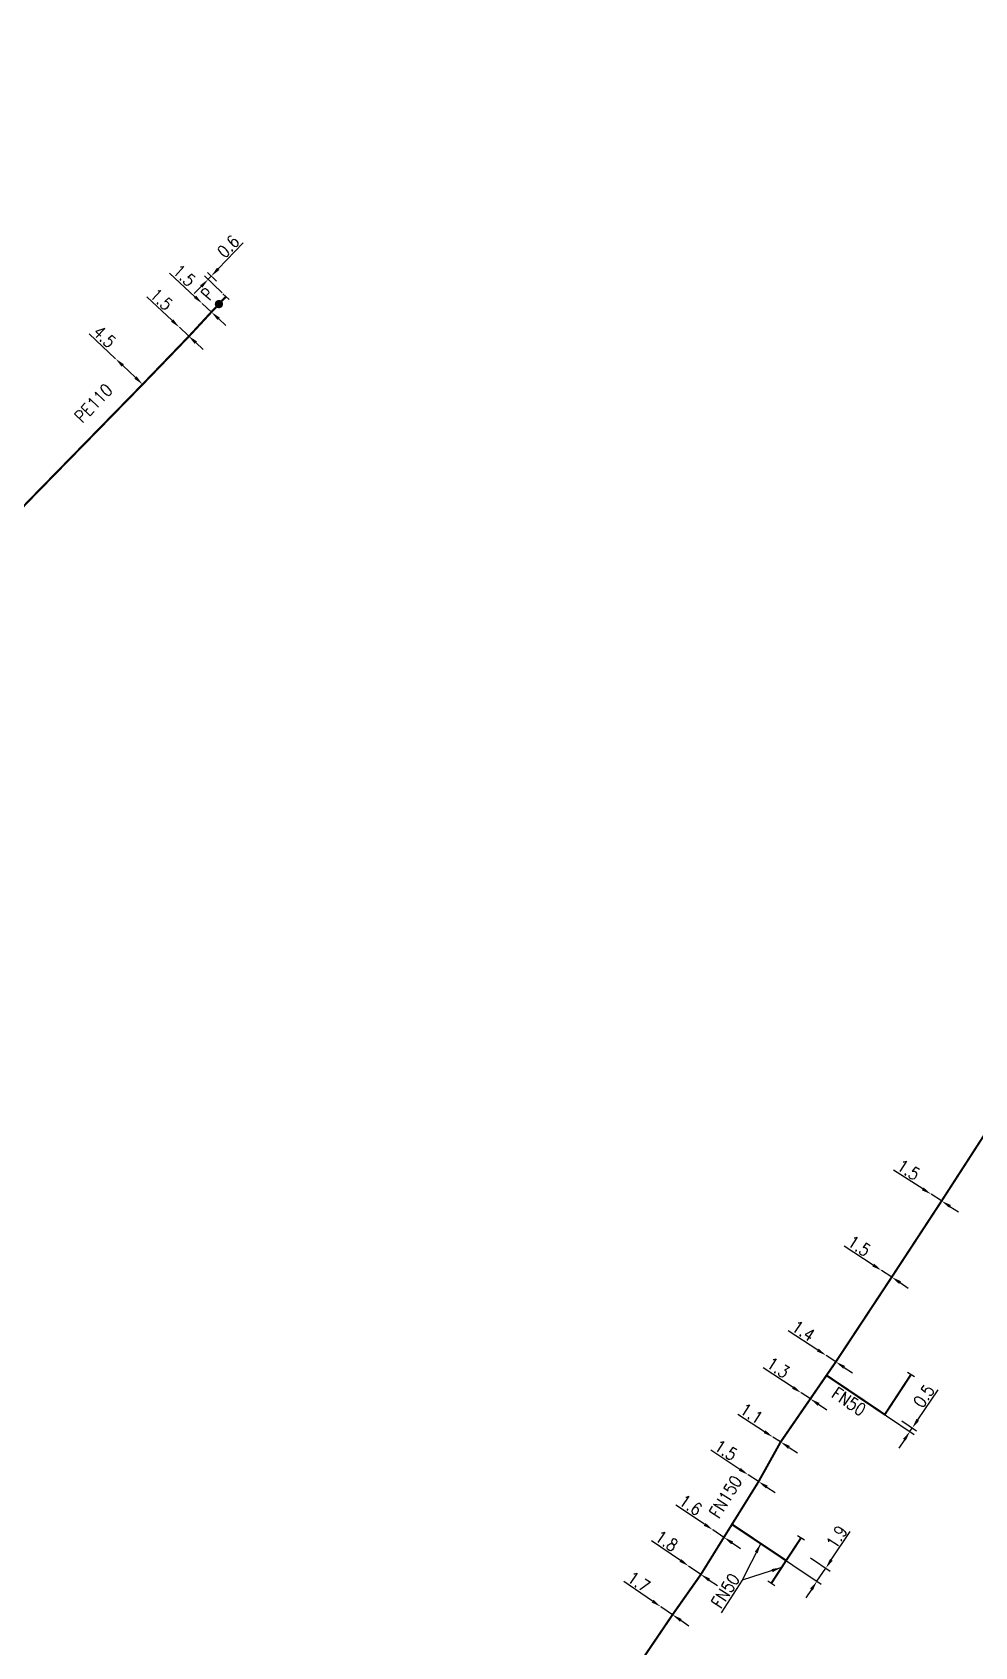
# Model space of a CAD drawing. Header units: millimetres. Extents: x 133989 to 135004, y 130988 to 132014.
# Drawn here: x 134657.5 to 134771.1, y 131445.4 to 131640.1 of the extents above; entities that cross this region are included whole.
import ezdxf
from ezdxf.enums import TextEntityAlignment as Align

# ---------------------------------------------------------------- set-up
doc = ezdxf.new("R2010")
doc.units = ezdxf.units.MM
doc.header["$PDMODE"] = 34
doc.linetypes.add('L_25_FN', pattern=[2000, 1000, 1000])
doc.linetypes.add('L_25_PE', pattern=[2000, 1000, 1000])
doc.layers.get('0').update_dxf_attribs({"linetype": 'CONTINUOUS'})
doc.layers.get('Defpoints').update_dxf_attribs({"linetype": 'CONTINUOUS'})
for name, color, linetype in [('L_150', 1, 'CONTINUOUS'), ('L_300', 7, 'CONTINUOUS'), ('L_340', 7, 'CONTINUOUS')]:
    doc.layers.add(name, color=color, linetype=linetype)
doc.styles.add('G_ROMANS', font='ROMANS.SHX', dxfattribs={"width": 0.75})
doc.styles.get("Standard").update_dxf_attribs({"font": 'romans.shx', "width": 0.85})
doc.dimstyles.get("Standard").update_dxf_attribs({"dimtxt": 1.5, "dimasz": 1.2, "dimexe": 0.625, "dimexo": 0.625, "dimgap": 0.25, "dimtad": 1, "dimdec": 1, "dimzin": 0, "dimdsep": 46, "dimtxsty": 'Standard', "dimcen": -0.5, "dimadec": 0, "dimazin": 0, "dimtfac": 1, "dimtdec": 1, "dimtmove": 0, "dimatfit": 3, "dimfxl": 0, "dimtolj": 1, "dimtzin": 0, "dimarcsym": 0})

# ---------------------------------------------------------------- blocks, each defined once
blk = doc.blocks.new('*D715')
at = {"layer": 'Defpoints', "color": 0, "linetype": 'Continuous', "transparency": 16777216}
for p in [(134765.88, 131499.96), (134765.88, 131499.96), (134767.14, 131499.15)]:
    blk.add_point(p, dxfattribs=at)
at = {"layer": 'L_150', "color": 0, "linetype": 'Continuous', "lineweight": -2, "transparency": 16777216}
for p, q in [((134764.87, 131500.61), (134761.34, 131502.87)), ((134767.14, 131499.15), (134765.88, 131499.96)), ((134768.15, 131498.5), (134769.16, 131497.86))]:
    blk.add_line(p, q, dxfattribs=at)
at = {"layer": 'L_150', "color": 0, "linetype": 'Continuous', "transparency": 16777216}
for points in [[(134764.98, 131500.78), (134764.76, 131500.44), (134765.88, 131499.96)], [(134768.26, 131498.67), (134768.05, 131498.34), (134767.14, 131499.15)]]:
    blk.add_solid(points, dxfattribs=at)
at = {"layer": 'L_150', "color": 0, "linetype": 'Continuous', "transparency": 16777216, "insert": (134763.14, 131502.91), "char_height": 1.5, "attachment_point": 5, "rotation": 327.3303}
blk.add_mtext('\\A1;1.5', dxfattribs=at)
blk = doc.blocks.new('*D716')
at = {"layer": 'Defpoints', "color": 0, "linetype": 'Continuous', "transparency": 16777216}
for p in [(134759.91, 131490.76), (134759.91, 131490.76), (134761.13, 131489.97)]:
    blk.add_point(p, dxfattribs=at)
at = {"layer": 'L_150', "color": 0, "linetype": 'Continuous', "lineweight": -2, "transparency": 16777216}
for p, q in [((134758.91, 131491.42), (134755.4, 131493.71)), ((134761.13, 131489.97), (134759.91, 131490.76)), ((134762.13, 131489.31), (134763.13, 131488.65))]:
    blk.add_line(p, q, dxfattribs=at)
at = {"layer": 'L_150', "color": 0, "linetype": 'Continuous', "transparency": 16777216}
for points in [[(134759.02, 131491.59), (134758.8, 131491.25), (134759.91, 131490.76)], [(134762.24, 131489.48), (134762.02, 131489.14), (134761.13, 131489.97)]]:
    blk.add_solid(points, dxfattribs=at)
at = {"layer": 'L_150', "color": 0, "linetype": 'Continuous', "transparency": 16777216, "insert": (134757.2, 131493.73), "char_height": 1.5, "attachment_point": 5, "rotation": 326.8047}
blk.add_mtext('\\A1;1.5', dxfattribs=at)
blk = doc.blocks.new('*D717')
at = {"layer": 'Defpoints', "color": 0, "linetype": 'Continuous', "transparency": 16777216}
for p in [(134753.22, 131480.52), (134753.22, 131480.52), (134754.39, 131479.75)]:
    blk.add_point(p, dxfattribs=at)
at = {"layer": 'L_150', "color": 0, "linetype": 'Continuous', "lineweight": -2, "transparency": 16777216}
for p, q in [((134752.22, 131481.17), (134748.66, 131483.5)), ((134754.39, 131479.75), (134753.22, 131480.52)), ((134755.4, 131479.09), (134756.4, 131478.44))]:
    blk.add_line(p, q, dxfattribs=at)
at = {"layer": 'L_150', "color": 0, "linetype": 'Continuous', "transparency": 16777216}
for points in [[(134752.33, 131481.34), (134752.11, 131481.01), (134753.22, 131480.52)], [(134755.51, 131479.26), (134755.29, 131478.93), (134754.39, 131479.75)]]:
    blk.add_solid(points, dxfattribs=at)
at = {"layer": 'L_150', "color": 0, "linetype": 'Continuous', "transparency": 16777216, "insert": (134750.48, 131483.5), "char_height": 1.5, "attachment_point": 5, "rotation": 326.8047}
blk.add_mtext('\\A1;1.4', dxfattribs=at)
blk = doc.blocks.new('*D718')
at = {"layer": 'Defpoints', "color": 0, "linetype": 'Continuous', "transparency": 16777216}
for p in [(134743.83, 131466.13), (134743.83, 131466.13), (134745.08, 131465.31)]:
    blk.add_point(p, dxfattribs=at)
at = {"layer": 'L_150', "color": 0, "linetype": 'Continuous', "lineweight": -2, "transparency": 16777216}
for p, q in [((134742.82, 131466.79), (134739.32, 131469.09)), ((134745.08, 131465.31), (134743.83, 131466.13)), ((134743.48, 131465.61), (134743.48, 131465.61)), ((134744.74, 131464.78), (134744.74, 131464.78)), ((134746.08, 131464.65), (134747.09, 131463.99))]:
    blk.add_line(p, q, dxfattribs=at)
at = {"layer": 'L_150', "color": 0, "linetype": 'Continuous', "transparency": 16777216}
for points in [[(134742.93, 131466.96), (134742.71, 131466.62), (134743.83, 131466.13)], [(134746.19, 131464.82), (134745.97, 131464.48), (134745.08, 131465.31)]]:
    blk.add_solid(points, dxfattribs=at)
at = {"layer": 'L_150', "color": 0, "linetype": 'Continuous', "transparency": 16777216, "insert": (134741.12, 131469.1), "char_height": 1.5, "attachment_point": 5, "rotation": 326.7168}
blk.add_mtext('\\A1;1.5', dxfattribs=at)
blk = doc.blocks.new('*D719')
at = {"layer": 'Defpoints', "color": 0, "linetype": 'Continuous', "transparency": 16777216}
for p in [(134746.81, 131470.68), (134746.81, 131470.68), (134747.74, 131470.09)]:
    blk.add_point(p, dxfattribs=at)
at = {"layer": 'L_150', "color": 0, "linetype": 'Continuous', "lineweight": -2, "transparency": 16777216}
for p, q in [((134745.8, 131471.33), (134742.59, 131473.4)), ((134747.74, 131470.09), (134746.81, 131470.68)), ((134748.75, 131469.44), (134749.76, 131468.79))]:
    blk.add_line(p, q, dxfattribs=at)
at = {"layer": 'L_150', "color": 0, "linetype": 'Continuous', "transparency": 16777216}
for points in [[(134745.91, 131471.5), (134745.7, 131471.16), (134746.81, 131470.68)], [(134748.86, 131469.61), (134748.64, 131469.27), (134747.74, 131470.09)]]:
    blk.add_solid(points, dxfattribs=at)
at = {"layer": 'L_150', "color": 0, "linetype": 'Continuous', "transparency": 16777216, "insert": (134744.23, 131473.53), "char_height": 1.5, "attachment_point": 5, "rotation": 327.2839}
blk.add_mtext('\\A1;1.1', dxfattribs=at)
blk = doc.blocks.new('*D720')
at = {"layer": 'Defpoints', "color": 0, "linetype": 'Continuous', "transparency": 16777216}
for p in [(134750.23, 131476.01), (134750.24, 131476.01), (134751.32, 131475.29)]:
    blk.add_point(p, dxfattribs=at)
at = {"layer": 'L_150', "color": 0, "linetype": 'Continuous', "lineweight": -2, "transparency": 16777216}
for p, q in [((134749.23, 131476.67), (134745.63, 131479.05)), ((134751.32, 131475.29), (134750.23, 131476.01)), ((134749.89, 131475.49), (134749.89, 131475.48)), ((134752.32, 131474.63), (134753.32, 131473.96))]:
    blk.add_line(p, q, dxfattribs=at)
at = {"layer": 'L_150', "color": 0, "linetype": 'Continuous', "transparency": 16777216}
for points in [[(134749.34, 131476.84), (134749.12, 131476.5), (134750.23, 131476.01)], [(134752.43, 131474.79), (134752.21, 131474.46), (134751.32, 131475.29)]]:
    blk.add_solid(points, dxfattribs=at)
at = {"layer": 'L_150', "color": 0, "linetype": 'Continuous', "transparency": 16777216, "insert": (134747.43, 131479.06), "char_height": 1.5, "attachment_point": 5, "rotation": 326.4903}
blk.add_mtext('\\A1;1.3', dxfattribs=at)
blk = doc.blocks.new('*D721')
at = {"layer": 'Defpoints', "color": 0, "linetype": 'Continuous', "transparency": 16777216}
for p in [(134753.3, 131478.1), (134761.81, 131472.97), (134763.61, 131471.77)]:
    blk.add_point(p, dxfattribs=at)
at = {"layer": 'L_150', "color": 0, "linetype": 'Continuous', "lineweight": -2, "transparency": 16777216}
for p, q in [((134753.82, 131477.75), (134763.85, 131471)), ((134764.28, 131472.76), (134766.72, 131476.39)), ((134762.33, 131472.62), (134764.12, 131471.42)), ((134763.33, 131471.35), (134763.61, 131471.77)), ((134762.66, 131470.36), (134761.99, 131469.36))]:
    blk.add_line(p, q, dxfattribs=at)
at = {"layer": 'L_150', "color": 0, "linetype": 'Continuous', "transparency": 16777216}
for points in [[(134764.11, 131472.88), (134764.44, 131472.65), (134763.61, 131471.77)], [(134762.49, 131470.47), (134762.82, 131470.25), (134763.33, 131471.35)]]:
    blk.add_solid(points, dxfattribs=at)
at = {"layer": 'L_150', "color": 0, "linetype": 'Continuous', "transparency": 16777216, "insert": (134765, 131475.63), "char_height": 1.5, "attachment_point": 5, "rotation": 56.0595}
blk.add_mtext('\\A1;0.5', dxfattribs=at)
blk = doc.blocks.new('*D722')
at = {"layer": 'Defpoints', "color": 0, "linetype": 'Continuous', "transparency": 16777216}
for p in [(134739.58, 131459.49), (134739.58, 131459.49), (134740.9, 131458.59)]:
    blk.add_point(p, dxfattribs=at)
at = {"layer": 'L_150', "color": 0, "linetype": 'Continuous', "lineweight": -2, "transparency": 16777216}
for p, q in [((134738.58, 131460.16), (134735.1, 131462.49)), ((134739.23, 131458.97), (134739.23, 131458.97)), ((134740.9, 131458.59), (134739.58, 131459.49)), ((134740.55, 131458.08), (134740.55, 131458.08)), ((134741.9, 131457.92), (134742.89, 131457.26))]:
    blk.add_line(p, q, dxfattribs=at)
at = {"layer": 'L_150', "color": 0, "linetype": 'Continuous', "transparency": 16777216}
for points in [[(134738.69, 131460.32), (134738.47, 131459.99), (134739.58, 131459.49)], [(134742.01, 131458.09), (134741.79, 131457.76), (134740.9, 131458.59)]]:
    blk.add_solid(points, dxfattribs=at)
at = {"layer": 'L_150', "color": 0, "linetype": 'Continuous', "transparency": 16777216, "insert": (134736.9, 131462.49), "char_height": 1.5, "attachment_point": 5, "rotation": 326.0817}
blk.add_mtext('\\A1;1.6', dxfattribs=at)
blk = doc.blocks.new('*D723')
at = {"layer": 'Defpoints', "color": 0, "linetype": 'Continuous', "transparency": 16777216}
for p in [(134736.65, 131455.13), (134736.65, 131455.13), (134738.13, 131454.12)]:
    blk.add_point(p, dxfattribs=at)
at = {"layer": 'L_150', "color": 0, "linetype": 'Continuous', "lineweight": -2, "transparency": 16777216}
for p, q in [((134735.65, 131455.81), (134732.19, 131458.17)), ((134738.13, 131454.12), (134736.65, 131455.13)), ((134739.13, 131453.44), (134740.12, 131452.77))]:
    blk.add_line(p, q, dxfattribs=at)
at = {"layer": 'L_150', "color": 0, "linetype": 'Continuous', "transparency": 16777216}
for points in [[(134735.77, 131455.97), (134735.54, 131455.64), (134736.65, 131455.13)], [(134739.24, 131453.61), (134739.01, 131453.28), (134738.13, 131454.12)]]:
    blk.add_solid(points, dxfattribs=at)
at = {"layer": 'L_150', "color": 0, "linetype": 'Continuous', "transparency": 16777216, "insert": (134733.99, 131458.15), "char_height": 1.5, "attachment_point": 5, "rotation": 325.7239}
blk.add_mtext('\\A1;1.8', dxfattribs=at)
blk = doc.blocks.new('*D729')
at = {"layer": 'Defpoints', "color": 0, "linetype": 'Continuous', "transparency": 16777216}
for p in [(134733.3, 131450.22), (134733.3, 131450.22), (134734.71, 131449.26)]:
    blk.add_point(p, dxfattribs=at)
at = {"layer": 'L_150', "color": 0, "linetype": 'Continuous', "lineweight": -2, "transparency": 16777216}
for p, q in [((134732.31, 131450.89), (134728.85, 131453.25)), ((134734.71, 131449.26), (134733.3, 131450.22)), ((134735.7, 131448.59), (134736.69, 131447.91))]:
    blk.add_line(p, q, dxfattribs=at)
at = {"layer": 'L_150', "color": 0, "linetype": 'Continuous', "transparency": 16777216}
for points in [[(134732.42, 131451.06), (134732.2, 131450.73), (134733.3, 131450.22)], [(134735.81, 131448.75), (134735.59, 131448.42), (134734.71, 131449.26)]]:
    blk.add_solid(points, dxfattribs=at)
at = {"layer": 'L_150', "color": 0, "linetype": 'Continuous', "transparency": 16777216, "insert": (134730.64, 131453.23), "char_height": 1.5, "attachment_point": 5, "rotation": 325.7789}
blk.add_mtext('\\A1;1.7', dxfattribs=at)
blk = doc.blocks.new('*D730')
at = {"layer": 'Defpoints', "color": 0, "linetype": 'Continuous', "transparency": 16777216}
for p in [(134741.87, 131460.16), (134750.82, 131456.45), (134753.18, 131454.87)]:
    blk.add_point(p, dxfattribs=at)
at = {"layer": 'L_150', "color": 0, "linetype": 'Continuous', "lineweight": -2, "transparency": 16777216}
for p, q in [((134742.39, 131459.81), (134752.64, 131452.95)), ((134753.85, 131455.87), (134756.14, 131459.3)), ((134751.34, 131456.11), (134753.7, 131454.53)), ((134752.12, 131453.3), (134753.18, 131454.87)), ((134751.45, 131452.3), (134750.79, 131451.3))]:
    blk.add_line(p, q, dxfattribs=at)
at = {"layer": 'L_150', "color": 0, "linetype": 'Continuous', "transparency": 16777216}
for points in [[(134753.68, 131455.98), (134754.01, 131455.76), (134753.18, 131454.87)], [(134751.29, 131452.41), (134751.62, 131452.19), (134752.12, 131453.3)]]:
    blk.add_solid(points, dxfattribs=at)
at = {"layer": 'L_150', "color": 0, "linetype": 'Continuous', "transparency": 16777216, "insert": (134754.5, 131458.64), "char_height": 1.5, "attachment_point": 5, "rotation": 56.1963}
blk.add_mtext('\\A1;1.9', dxfattribs=at)
blk = doc.blocks.new('L_340_07')
at = {"color": 0, "linetype": 'Continuous', "const_width": 0.25, "flags": 128}
blk.add_lwpolyline([(0, 0), (1.25, 0)], dxfattribs=at)
at = {"color": 0, "linetype": 'Continuous', "flags": 128}
blk.add_lwpolyline([(1.25, -0.5), (1.25, 0.5)], dxfattribs=at)
at = {"color": 0, "linetype": 'Continuous', "width": 0.75, "flags": 3}
for tag, p in [('DEF_LEG', (0.72, -3.47)), ('DEF_COUP', (0.72, -5.97)), ('DEF_TYPE', (0.72, -8.47))]:
    blk.add_attdef(tag, text='', height=1.2, dxfattribs=at).set_placement(p, align=Align.MIDDLE)
blk = doc.blocks.new('L_300_12')
at = {"color": 0, "linetype": 'Continuous', "const_width": 0.497, "flags": 128}
blk.add_lwpolyline([(-0.25, 0, 1), (0.25, 0, 1)], format="xyb", close=True, dxfattribs=at)
at = {"color": 0, "linetype": 'Continuous', "style": 'G_ROMANS', "width": 0.75}
blk.add_text('P', height=1.5, dxfattribs=at).set_placement((0, 1.85), align=Align.MIDDLE)
at = {"color": 0, "linetype": 'Continuous', "width": 0.75, "flags": 3}
for tag, p in [('DEF_LEG', (0, -5)), ('DEF_COUP', (0, -7.5)), ('DEF_TYPE', (0, -10))]:
    blk.add_attdef(tag, text='', height=1.2, dxfattribs=at).set_placement(p, align=Align.MIDDLE)
blk = doc.blocks.new('*D489')
at = {"layer": 'Defpoints', "color": 0, "linetype": 'Continuous', "transparency": 16777216}
for p in [(134678.73, 131610.29), (134680.2, 131609.63), (134680.88, 131608.22)]:
    blk.add_point(p, dxfattribs=at)
at = {"layer": 'L_340', "color": 0, "linetype": 'Continuous', "lineweight": -2, "transparency": 16777216}
for p, q in [((134679.94, 131611.55), (134682.97, 131614.7)), ((134680.43, 131608.65), (134678.28, 131610.72)), ((134679.75, 131610.06), (134678.66, 131611.12)), ((134678.73, 131610.29), (134679.11, 131610.68)), ((134677.9, 131609.42), (134677.06, 131608.56))]:
    blk.add_line(p, q, dxfattribs=at)
at = {"layer": 'L_340', "color": 0, "linetype": 'Continuous', "transparency": 16777216}
for points in [[(134677.75, 131609.56), (134678.04, 131609.28), (134678.73, 131610.29)], [(134679.8, 131611.69), (134680.09, 131611.41), (134679.11, 131610.68)]]:
    blk.add_solid(points, dxfattribs=at)
at = {"layer": 'L_340', "color": 0, "linetype": 'Continuous', "transparency": 16777216, "insert": (134681.15, 131614.25), "char_height": 1.5, "attachment_point": 5, "rotation": 46.1031}
blk.add_mtext('\\A1;0.6', dxfattribs=at)
blk = doc.blocks.new('*D490')
at = {"layer": 'Defpoints', "color": 0, "linetype": 'Continuous', "transparency": 16777216}
for p in [(134675.26, 131604.5), (134676.36, 131603.47), (134676.36, 131603.47)]:
    blk.add_point(p, dxfattribs=at)
at = {"layer": 'L_150', "color": 0, "linetype": 'Continuous', "lineweight": -2, "transparency": 16777216}
for p, q in [((134674.38, 131605.31), (134671.32, 131608.16)), ((134676.36, 131603.47), (134675.26, 131604.5)), ((134677.24, 131602.66), (134678.12, 131601.84))]:
    blk.add_line(p, q, dxfattribs=at)
at = {"layer": 'L_150', "color": 0, "linetype": 'Continuous', "transparency": 16777216}
for points in [[(134674.52, 131605.46), (134674.25, 131605.17), (134675.26, 131604.5)], [(134677.38, 131602.8), (134677.1, 131602.51), (134676.36, 131603.47)]]:
    blk.add_solid(points, dxfattribs=at)
at = {"layer": 'L_150', "color": 0, "linetype": 'Continuous', "transparency": 16777216, "insert": (134673.09, 131607.88), "char_height": 1.5, "attachment_point": 5, "rotation": 317.0941}
blk.add_mtext('\\A1;1.5', dxfattribs=at)
blk = doc.blocks.new('*D491')
at = {"layer": 'Defpoints', "color": 0, "linetype": 'Continuous', "transparency": 16777216}
for p in [(134678.02, 131607.37), (134679.12, 131606.34), (134679.12, 131606.34)]:
    blk.add_point(p, dxfattribs=at)
at = {"layer": 'L_150', "color": 0, "linetype": 'Continuous', "lineweight": -2, "transparency": 16777216}
for p, q in [((134677.14, 131608.18), (134674.08, 131611.03)), ((134679.12, 131606.34), (134678.02, 131607.37)), ((134680, 131605.53), (134680.88, 131604.71))]:
    blk.add_line(p, q, dxfattribs=at)
at = {"layer": 'L_150', "color": 0, "linetype": 'Continuous', "transparency": 16777216}
for points in [[(134677.28, 131608.33), (134677.01, 131608.04), (134678.02, 131607.37)], [(134680.14, 131605.67), (134679.87, 131605.38), (134679.12, 131606.34)]]:
    blk.add_solid(points, dxfattribs=at)
at = {"layer": 'L_150', "color": 0, "linetype": 'Continuous', "transparency": 16777216, "insert": (134675.85, 131610.75), "char_height": 1.5, "attachment_point": 5, "rotation": 317.0941}
blk.add_mtext('\\A1;1.5', dxfattribs=at)
blk = doc.blocks.new('*D938')
at = {"layer": 'Defpoints', "color": 0, "linetype": 'Continuous', "transparency": 16777216}
for p in [(134667.57, 131600.72), (134670.83, 131597.62), (134670.83, 131597.62)]:
    blk.add_point(p, dxfattribs=at)
at = {"layer": 'L_150', "color": 0, "linetype": 'Continuous', "lineweight": -2, "transparency": 16777216}
for p, q in [((134667.57, 131600.72), (134664.4, 131603.73)), ((134669.96, 131598.45), (134668.44, 131599.89))]:
    blk.add_line(p, q, dxfattribs=at)
at = {"layer": 'L_150', "color": 0, "linetype": 'Continuous', "transparency": 16777216}
for points in [[(134668.58, 131600.04), (134668.3, 131599.75), (134667.57, 131600.72)], [(134670.1, 131598.59), (134669.83, 131598.3), (134670.83, 131597.62)]]:
    blk.add_solid(points, dxfattribs=at)
at = {"layer": 'L_150', "color": 0, "linetype": 'Continuous', "transparency": 16777216, "insert": (134666.24, 131603.36), "char_height": 1.5, "attachment_point": 5, "rotation": 316.5074}
blk.add_mtext('\\A1;4.5', dxfattribs=at)

msp = doc.modelspace()

# ---------------------------------------------------------------- linework, layer by layer
at = {"layer": 'L_150', "linetype": 'L_25_FN', "const_width": 0.25, "flags": 128}
msp.add_lwpolyline([(134882.07, 131720.96), (134879.06, 131723.19), (134877.87, 131721.59), (134874.71, 131716.47), (134874.71, 131716.47, 0.038177), (134872.94, 131712.65), (134867.65, 131698.23), (134866.24, 131692.59), (134865.58, 131690.48), (134863.05, 131681.91), (134858.33, 131665.91), (134852.29, 131646.94), (134846.95, 131633.11), (134844.29, 131626.42), (134841.37, 131619.88), (134839.24, 131614.81), (134836.28, 131607.99), (134832.8, 131600.72), (134827.73, 131592.64), (134819.4, 131579.64), (134805.68, 131558.53), (134798.92, 131548.12), (134792.68, 131538.67), (134789.19, 131533.29), (134783.16, 131523.95), (134767.14, 131499.15), (134761.13, 131489.97), (134754.39, 131479.75), (134751.32, 131475.29), (134747.74, 131470.09), (134745.08, 131465.31), (134740.9, 131458.59), (134738.13, 131454.12), (134734.71, 131449.26), (134727.38, 131438.44), (134723.23, 131432.23), (134718.9, 131425.95), (134717.49, 131422.36), (134715.57, 131418.22), (134711.39, 131408.48), (134708.28, 131400.82), (134705.84, 131394.27)], format="xyb", dxfattribs=at)
at = {"layer": 'L_150', "linetype": 'L_25_PE', "flags": 128}
msp.add_lwpolyline([(134561.51, 131486.95, 0.25, 0.25, 0), (134563.02, 131487.77, 0.25, 0.25, 0), (134563.07, 131487.81, 0.25, 0.25, 0), (134571.29, 131492.77, 0.25, 0.25, 0), (134604.38, 131527.87, 0.25, 0.25, 0), (134615.75, 131539.64, 0.25, 0.25, 0), (134629.23, 131553.84, 0.25, 0.25, 0), (134653.96, 131580.26, 0.25, 0.25, 0), (134657.18, 131583.65, 0.25, 0.25, 0), (134670.83, 131597.62, 0.25, 0.25, 0), (134670.83, 131597.62, 0.25, 0.25, 0), (134676.42, 131603.42, 0.25, 0.25, 0), (134679.12, 131606.34, 0.25, 0.25, 0), (134680.03, 131607.3, 0, 0, 0)], format="xyseb", dxfattribs=at)
at = {"layer": 'L_150', "linetype": 'L_25_FN', "const_width": 0.25, "flags": 128}
for points in [[(134753.3, 131478.1), (134760.29, 131473.39), (134762.76, 131477.16)], [(134741.87, 131460.16), (134748.4, 131455.79)], [(134749.5, 131457.46), (134748.4, 131455.79), (134747.31, 131454.11)]]:
    msp.add_lwpolyline(points, dxfattribs=at)

# ---------------------------------------------------------------- block references
at = {"layer": 'L_300', "rotation": 48.26991571430668}
msp.add_blockref('L_300_12', (134680.03, 131607.3), dxfattribs=at)
at = {"layer": 'L_340'}
for p, rotation in [((134680.03, 131607.3), 47.09410229364131), ((134762.76, 131477.16), 56.81278391457214), ((134749.5, 131457.46), 56.81278391226384), ((134747.31, 131454.11), 236.8127839122638)]:
    msp.add_blockref('L_340_07', p, dxfattribs=dict(at, rotation=rotation))

# ---------------------------------------------------------------- texts
at = {"layer": 'L_150', "linetype": 'Continuous', "width": 0.85}
msp.add_text('PE110', height=1.5, rotation=46.0769, dxfattribs=at).set_placement((134663.56, 131592.86))
for s, rotation, p in [('FN50', 326.0595, (134755.97, 131474.97)), ('FN150', 58.1049, (134741.11, 131463.48))]:
    msp.add_text(s, height=1.5, rotation=rotation, dxfattribs=at).set_placement(p, align=Align.MIDDLE)
at = {"layer": 'L_150', "linetype": 'Continuous', "insert": (134742.91, 131453.59), "char_height": 1.5, "attachment_point": 9, "rotation": 57.1926}
msp.add_mtext('\\A1;FN50', dxfattribs=at)

# ---------------------------------------------------------------- dimensions: what is measured, and where the dimension line sits
at = {"layer": 'L_150', "linetype": 'Continuous'}
for base, p1, p2, angle, picture, middle in [((134679.12, 131606.34), (134678.02, 131607.37), (134679.12, 131606.34), 317.0941, '*D491', (134675.17, 131610.02)), ((134676.36, 131603.47), (134675.26, 131604.5), (134676.36, 131603.47), 317.0941, '*D490', (134672.41, 131607.15)), ((134670.83, 131597.62), (134667.57, 131600.72), (134670.83, 131597.62), 316.5074, '*D938', (134665.55, 131602.64)), ((134765.88, 131499.96), (134767.14, 131499.15), (134765.88, 131499.96), 327.3303, '*D715', (134762.6, 131502.06)), ((134759.91, 131490.76), (134761.13, 131489.97), (134759.91, 131490.76), 326.8047, '*D716', (134756.65, 131492.89)), ((134753.22, 131480.52), (134754.39, 131479.75), (134753.22, 131480.52), 326.8047, '*D717', (134749.94, 131482.67)), ((134750.23, 131476.01), (134751.32, 131475.29), (134750.24, 131476.01), 326.4903, '*D720', (134746.88, 131478.23)), ((134763.61, 131471.77), (134753.3, 131478.1), (134761.81, 131472.97), 236.0595, '*D721', (134765.83, 131475.07)), ((134746.81, 131470.68), (134747.74, 131470.09), (134746.81, 131470.68), 327.2839, '*D719', (134743.69, 131472.69)), ((134743.83, 131466.13), (134745.08, 131465.31), (134743.83, 131466.13), 326.7168, '*D718', (134740.57, 131468.27)), ((134739.58, 131459.49), (134740.9, 131458.59), (134739.58, 131459.49), 326.0817, '*D722', (134736.34, 131461.66)), ((134753.18, 131454.87), (134741.87, 131460.16), (134750.82, 131456.45), 236.1963, '*D730', (134755.33, 131458.08)), ((134736.65, 131455.13), (134738.13, 131454.12), (134736.65, 131455.13), 325.7239, '*D723', (134733.43, 131457.32)), ((134733.3, 131450.22), (134734.71, 131449.26), (134733.3, 131450.22), 325.7789, '*D729', (134730.08, 131452.41))]:
    dim = msp.add_linear_dim(base=base, p1=p1, p2=p2, angle=angle, dimstyle='Standard', dxfattribs=at)
    dim.commit()
    dim.dimension.update_dxf_attribs({"geometry": picture, "text_midpoint": middle, "dimtype": 160})
at = {"layer": 'L_340', "linetype": 'Continuous'}
dim = msp.add_linear_dim(base=(134678.73, 131610.29), p1=(134680.2, 131609.63), p2=(134680.88, 131608.22), angle=226.1031, dimstyle='Standard', dxfattribs=at)
dim.commit()
dim.dimension.update_dxf_attribs({"geometry": '*D489', "text_midpoint": (134681.87, 131613.56), "dimtype": 160})

# ---------------------------------------------------------------- leaders
at = {"layer": 'L_150', "linetype": 'Continuous', "annotation_type": 0, "has_hookline": 1, "hookline_direction": 1, "text_width": 4.43, "horizontal_direction": (0.541816, 0.840497, 0)}
msp.add_leader([(134745.34, 131457.83), (134743.09, 131453.41)], dimstyle='Standard', dxfattribs=at)
at = {"layer": 'L_150', "linetype": 'Continuous'}
msp.add_leader([(134747.85, 131454.95), (134743.09, 131453.41)], dimstyle='Standard', override={"dimgap": 0.25, "dimtad": 0}, dxfattribs=at)

doc.saveas('drawing.dxf')
